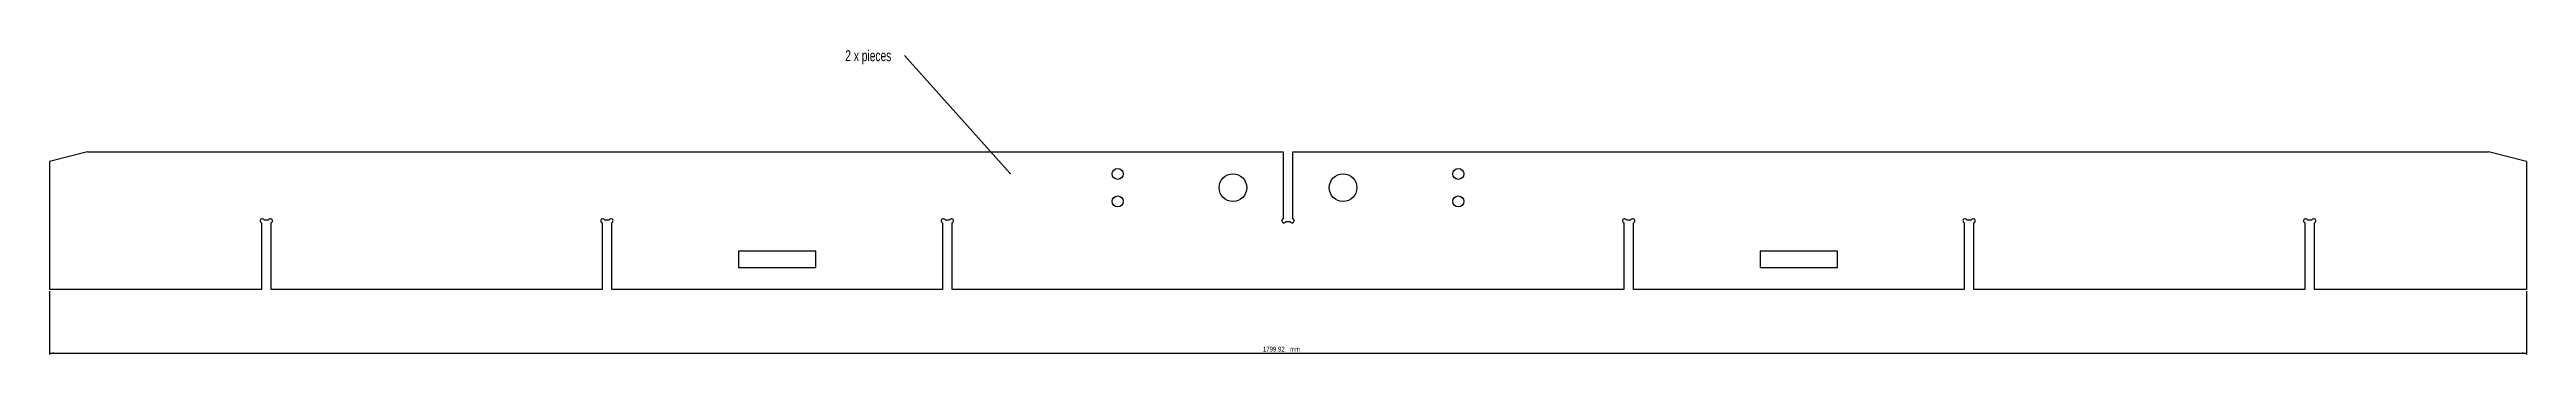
# Model space of a CAD drawing. Header units: millimetres. Extents: x 80 to 1880, y 118 to 339.
import ezdxf

# ---------------------------------------------------------------- set-up
doc = ezdxf.new("R2010")
doc.units = ezdxf.units.MM
doc.layers.add('DEFAULT', color=7, linetype='Continuous')
doc.styles.add('SLDTEXTSTYLE0', font='TXT', dxfattribs={"width": 0.75})
doc.styles.add('SLDTEXTSTYLE1', font='TXT', dxfattribs={"width": 0.7})
doc.dimstyles.new('SLDDIMSTYLE0', dxfattribs={"dimtxt": 3.5, "dimasz": 3.302, "dimexe": 0, "dimexo": 0.0625, "dimgap": 0.875, "dimtad": 1, "dimrnd": 1e-09, "dimzin": 12, "dimdsep": 46, "dimtxsty": 'SLDTEXTSTYLE0', "dimsah": 1, "dimcen": 0.09, "dimadec": 0, "dimazin": 3, "dimtfac": 1, "dimtofl": 0, "dimtmove": 0, "dimatfit": 3, "dimfxl": 1, "dimfrac": 2, "dimtolj": 1, "dimtzin": 12, "dimarcsym": 0})
doc.dimstyles.new('SLDDIMSTYLE1', dxfattribs={"dimtxt": 0.18, "dimasz": 1.016, "dimexe": 0, "dimexo": 0.0625, "dimgap": 0, "dimtad": 0, "dimtih": 1, "dimtoh": 1, "dimdec": 0, "dimrnd": 1e-09, "dimzin": 0, "dimdsep": 46, "dimtxsty": 'Standard', "dimblk1": 'DOT', "dimblk2": 'DOT', "dimsah": 1, "dimcen": 0.09, "dimadec": 0, "dimazin": 0, "dimtfac": 1.016, "dimtdec": 0, "dimtofl": 0, "dimtmove": 0, "dimatfit": 3, "dimldrblk": 'DOT', "dimfxl": 1, "dimfrac": 2, "dimtolj": 1, "dimtzin": 0, "dimarcsym": 0})

# ---------------------------------------------------------------- blocks, each defined once
blk = doc.blocks.new('_D')
at = {"layer": 'DEFAULT'}
for p, q in [((79.9, 164.1), (79.9, 118.1)), ((1879.8, 164.1), (1879.8, 118.1)), ((79.9, 119.1), (1879.8, 119.1))]:
    blk.add_line(p, q, dxfattribs=at)
for points in [[(79.9, 119.1), (83.2, 118.6), (83.2, 119.7)], [(1879.8, 119.1), (1876.5, 119.7), (1876.5, 118.6)]]:
    blk.add_solid(points, dxfattribs=at)
at = {"layer": 'DEFAULT', "char_height": 3.5, "attachment_point": 1, "style": 'SLDTEXTSTYLE0'}
for s, insert in [('1799.92', (961.6, 123.7)), ('mm', (981.1, 123.7))]:
    blk.add_mtext(s, dxfattribs=dict(at, insert=insert))
blk = doc.blocks.new('SW_NOTE_0')
at = {"layer": 'DEFAULT', "color": 0, "insert": (-26.2, 3.9), "char_height": 7.94, "attachment_point": 2, "style": 'SLDTEXTSTYLE1'}
blk.add_mtext('2 x pieces', dxfattribs=at)
blk = doc.blocks.new('_Dot')
at = {"color": 0, "linetype": 'ByBlock', "lineweight": -2}
blk.add_line((-0.5, 0), (-1, 0), dxfattribs=at)
at = {"color": 0, "linetype": 'ByBlock', "const_width": 0.5}
blk.add_lwpolyline([(-0.25, 0, 1), (0.25, 0, 1)], format="xyb", close=True, dxfattribs=at)

msp = doc.modelspace()

# ---------------------------------------------------------------- linework, layer by layer
at = {"color": 7, "linetype": 'Continuous', "lineweight": 25}
for p, q in [((107.406, 265.144), (79.858, 258.235)), ((79.858, 258.235), (79.858, 165.144)), ((107.406, 265.144), (976.32, 265.144)), ((976.32, 265.144), (976.32, 216.558)), ((983.32, 216.558), (983.32, 265.144)), ((983.32, 265.144), (1852.235, 265.144)), ((1879.782, 258.235), (1852.235, 265.144)), ((1879.782, 258.235), (1879.782, 165.144)), ((233.858, 213.73), (233.858, 165.144)), ((238.944, 215.644), (235.772, 215.644)), ((240.858, 165.144), (240.858, 213.73)), ((481.345, 213.73), (481.345, 165.144)), ((486.431, 215.644), (483.26, 215.644)), ((488.345, 165.144), (488.345, 213.73)), ((728.833, 213.73), (728.833, 165.144)), ((733.919, 215.644), (730.747, 215.644)), ((735.833, 165.144), (735.833, 213.73)), ((978.234, 214.644), (981.406, 214.644)), ((1223.808, 213.73), (1223.808, 165.144)), ((1228.893, 215.644), (1225.722, 215.644)), ((1230.808, 165.144), (1230.808, 213.73)), ((1471.295, 213.73), (1471.295, 165.144)), ((1476.381, 215.644), (1473.209, 215.644)), ((1478.295, 165.144), (1478.295, 213.73)), ((1718.782, 213.73), (1718.782, 165.144)), ((1723.868, 215.644), (1720.696, 215.644)), ((1725.782, 165.144), (1725.782, 213.73)), ((636.589, 193.144), (580.589, 193.144)), ((580.589, 193.144), (580.589, 181.144)), ((580.589, 181.144), (636.589, 181.144)), ((636.589, 181.144), (636.589, 193.144)), ((1379.051, 193.144), (1323.051, 193.144)), ((1323.051, 193.144), (1323.051, 181.144)), ((1323.051, 181.144), (1379.051, 181.144)), ((1379.051, 181.144), (1379.051, 193.144)), ((233.858, 165.144), (79.858, 165.144)), ((481.345, 165.144), (240.858, 165.144)), ((728.833, 165.144), (488.345, 165.144)), ((1223.808, 165.144), (735.833, 165.144)), ((1471.295, 165.144), (1230.808, 165.144)), ((1718.782, 165.144), (1478.295, 165.144)), ((1879.782, 165.144), (1725.782, 165.144))]:
    msp.add_line(p, q, dxfattribs=at)
for centre, radius in [((856.076, 249.144), 4), ((1103.564, 249.144), 4), ((939.82, 239.144), 10), ((1019.82, 239.144), 10), ((856.076, 229.144), 4), ((1103.564, 229.144), 4)]:
    msp.add_circle(centre, radius, dxfattribs=at)
for centre, start, end in [((234.358, 215.144), 19.471221, 250.528779), ((240.358, 215.144), 289.471221, 160.528779), ((481.845, 215.144), 19.471221, 250.528779), ((487.845, 215.144), 289.471221, 160.528779), ((729.333, 215.144), 19.471221, 250.528779), ((735.333, 215.144), 289.471221, 160.528779), ((976.82, 215.144), 109.471221, 340.528779), ((982.82, 215.144), 199.471221, 70.528779), ((1224.308, 215.144), 19.471221, 250.528779), ((1230.308, 215.144), 289.471221, 160.528779), ((1471.795, 215.144), 19.471221, 250.528779), ((1477.795, 215.144), 289.471221, 160.528779), ((1719.282, 215.144), 19.471221, 250.528779), ((1725.282, 215.144), 289.471221, 160.528779)]:
    msp.add_arc(centre, 1.5, start, end, dxfattribs=at)

# ---------------------------------------------------------------- block references
at = {"layer": 'DEFAULT'}
msp.add_blockref('SW_NOTE_0', (701.044, 335.038), dxfattribs=at)

# ---------------------------------------------------------------- dimensions: what is measured, and where the dimension line sits
dim = msp.add_linear_dim(base=(1879.782, 119.144), p1=(79.858, 165.144), p2=(1879.782, 165.144), text='<>  mm', dimstyle='SLDDIMSTYLE0', dxfattribs=at)
dim.commit()
dim.dimension.update_dxf_attribs({"geometry": '_D', "text_midpoint": (975.693, 119.144), "dimtype": 160})

# ---------------------------------------------------------------- leaders
msp.add_leader([(778.022, 249.388), (701.044, 335.038)], dimstyle='SLDDIMSTYLE1', dxfattribs=at)

doc.saveas('drawing.dxf')
